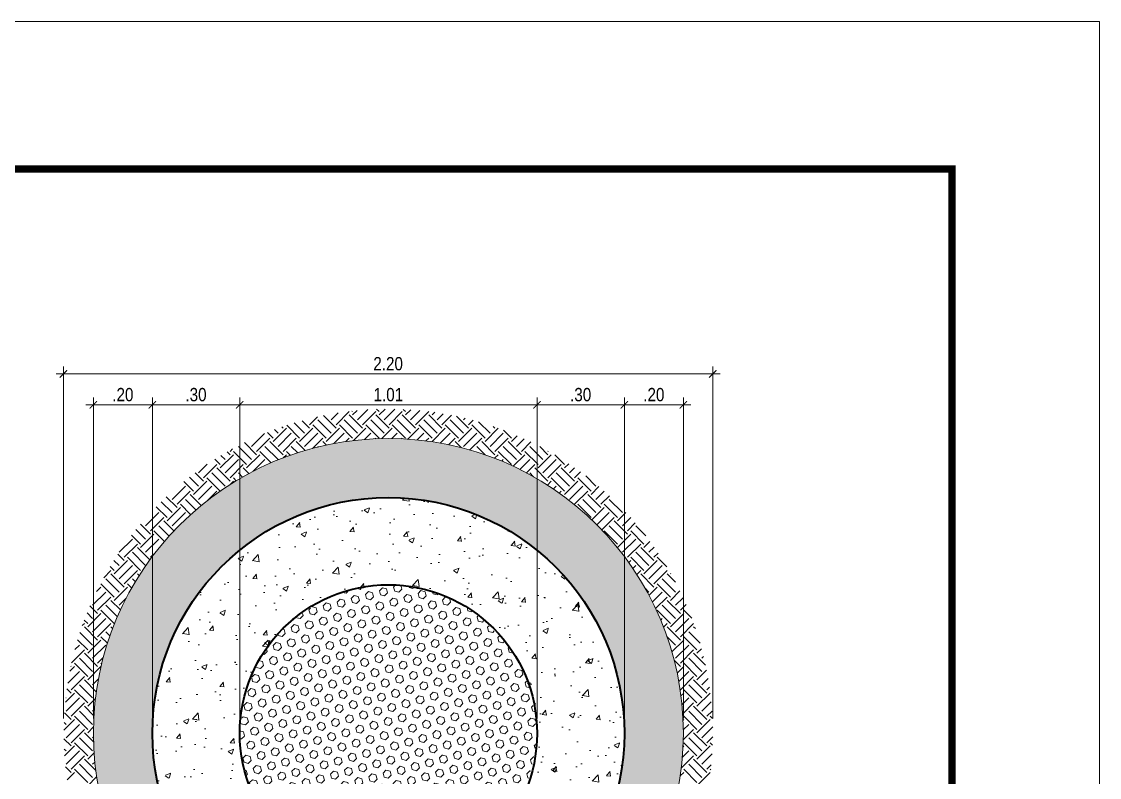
# Model space of a CAD drawing. Header units: metres. Extents: x 0 to 1843, y 1434 to 1492.
# Drawn here: x 1836.332 to 1839.986, y 1472.836 to 1475.399 of the extents above; entities that cross this region are included whole.
import ezdxf

# ---------------------------------------------------------------- set-up
doc = ezdxf.new("R2010")
doc.units = ezdxf.units.M
doc.header["$LTSCALE"] = 0.005
for name, color, linetype, lineweight in [('-Achurado', 251, 'Continuous', 5), ('-Acotado', 251, 'Continuous', 5), ('-Corte', 7, 'Continuous', 35), ('-Cuadro', 7, 'Continuous', 20), ('-Terreno', 26, 'Continuous', 5)]:
    doc.layers.add(name, color=color, linetype=linetype, lineweight=lineweight)
doc.styles.add('-Arial Narrow', font='ARIALN.TTF')
doc.dimstyles.new('Esc 1_25', dxfattribs={"dimscale": 0.025, "dimtxt": 1.8, "dimasz": 1, "dimexe": 1, "dimexo": 2, "dimgap": 0.45, "dimtad": 2, "dimtih": 1, "dimtoh": 1, "dimzin": 4, "dimdsep": 46, "dimtxsty": '-Arial Narrow', "dimblk": 'ARCHTICK', "dimcen": 1, "dimdle": 1, "dimclrd": 256, "dimclre": 256, "dimclrt": 7, "dimadec": 0, "dimazin": 0, "dimtfac": 1, "dimtix": 1, "dimtmove": 1, "dimatfit": 2, "dimldrblk": 'ARCHTICK', "dimfxl": 1, "dimtolj": 2, "dimlwd": 5, "dimlwe": 0, "dimarcsym": 0})

# ---------------------------------------------------------------- blocks, each defined once
blk = doc.blocks.new('Hoja A2 1 en 1000')
at = {"layer": '-Cuadro', "color": 0}
blk.add_lwpolyline([(594, 0), (594, 420.04), (0, 420.04), (0, 0)], close=True, dxfattribs=at)
at = {"layer": '-Cuadro', "color": 0, "const_width": 1}
blk.add_lwpolyline([(20, 20), (574, 20), (574, 400.04), (20, 400.04)], close=True, dxfattribs=at)
blk = doc.blocks.new('_ArchTick')
at = {"color": 0, "linetype": 'ByBlock', "const_width": 0.15}
blk.add_lwpolyline([(-0.5, -0.5), (0.5, 0.5)], dxfattribs=at)
blk = doc.blocks.new('*D504')
at = {"layer": '-Acotado', "lineweight": 0, "transparency": 16777216}
for p, q in [((1838.0794, 1473.0357), (1838.0794, 1474.1249)), ((1838.3754, 1473.0357), (1838.3754, 1474.1249))]:
    blk.add_line(p, q, dxfattribs=at)
at = {"layer": '-Acotado', "lineweight": 5, "transparency": 16777216}
blk.add_line((1838.0544, 1474.0999), (1838.4004, 1474.0999), dxfattribs=at)
at = {"layer": 'Defpoints', "color": 0, "transparency": 16777216}
for p in [(1838.3754, 1474.0999), (1838.0794, 1472.9857), (1838.3754, 1472.9857)]:
    blk.add_point(p, dxfattribs=at)
at = {"layer": '-Acotado', "lineweight": 5, "transparency": 16777216, "xscale": 0.025, "yscale": 0.025, "zscale": 0.025, "rotation": 180}
blk.add_blockref('_ArchTick', (1838.0794, 1474.0999), dxfattribs=at)
at = {"layer": '-Acotado', "lineweight": 5, "transparency": 16777216, "xscale": 0.025, "yscale": 0.025, "zscale": 0.025}
blk.add_blockref('_ArchTick', (1838.3754, 1474.0999), dxfattribs=at)
at = {"layer": '-Acotado', "color": 7, "transparency": 16777216, "insert": (1838.2274, 1474.1342), "char_height": 0.045, "attachment_point": 5, "style": '-Arial Narrow'}
blk.add_mtext('\\A2;.30', dxfattribs=at)
blk = doc.blocks.new('*D505')
at = {"layer": '-Acotado', "lineweight": 0, "transparency": 16777216}
for p, q in [((1836.7754, 1473.0357), (1836.7754, 1474.1249)), ((1837.0714, 1473.0357), (1837.0714, 1474.1249))]:
    blk.add_line(p, q, dxfattribs=at)
at = {"layer": '-Acotado', "lineweight": 5, "transparency": 16777216}
blk.add_line((1837.0964, 1474.0999), (1836.7504, 1474.0999), dxfattribs=at)
at = {"layer": 'Defpoints', "color": 0, "transparency": 16777216}
for p in [(1836.7754, 1474.0999), (1836.7754, 1472.9857), (1837.0714, 1472.9857)]:
    blk.add_point(p, dxfattribs=at)
at = {"layer": '-Acotado', "lineweight": 5, "transparency": 16777216, "xscale": 0.025, "yscale": 0.025, "zscale": 0.025, "rotation": 180}
blk.add_blockref('_ArchTick', (1836.7754, 1474.0999), dxfattribs=at)
at = {"layer": '-Acotado', "lineweight": 5, "transparency": 16777216, "xscale": 0.025, "yscale": 0.025, "zscale": 0.025}
blk.add_blockref('_ArchTick', (1837.0714, 1474.0999), dxfattribs=at)
at = {"layer": '-Acotado', "color": 7, "transparency": 16777216, "insert": (1836.9234, 1474.1342), "char_height": 0.045, "attachment_point": 5, "style": '-Arial Narrow'}
blk.add_mtext('\\A2;.30', dxfattribs=at)
blk = doc.blocks.new('*D506')
at = {"layer": '-Acotado', "lineweight": 0, "transparency": 16777216}
for p, q in [((1838.3754, 1473.0357), (1838.3754, 1474.1249)), ((1838.5754, 1473.0357), (1838.5754, 1474.1249))]:
    blk.add_line(p, q, dxfattribs=at)
at = {"layer": '-Acotado', "lineweight": 5, "transparency": 16777216}
blk.add_line((1838.3504, 1474.0999), (1838.6004, 1474.0999), dxfattribs=at)
at = {"layer": 'Defpoints', "color": 0, "transparency": 16777216}
for p in [(1838.5754, 1474.0999), (1838.3754, 1472.9857), (1838.5754, 1472.9857)]:
    blk.add_point(p, dxfattribs=at)
at = {"layer": '-Acotado', "lineweight": 5, "transparency": 16777216, "xscale": 0.025, "yscale": 0.025, "zscale": 0.025, "rotation": 180}
blk.add_blockref('_ArchTick', (1838.3754, 1474.0999), dxfattribs=at)
at = {"layer": '-Acotado', "lineweight": 5, "transparency": 16777216, "xscale": 0.025, "yscale": 0.025, "zscale": 0.025}
blk.add_blockref('_ArchTick', (1838.5754, 1474.0999), dxfattribs=at)
at = {"layer": '-Acotado', "color": 7, "transparency": 16777216, "insert": (1838.4754, 1474.1342), "char_height": 0.045, "attachment_point": 5, "style": '-Arial Narrow'}
blk.add_mtext('\\A2;.20', dxfattribs=at)
blk = doc.blocks.new('*D507')
at = {"layer": '-Acotado', "lineweight": 0, "transparency": 16777216}
for p, q in [((1836.5754, 1473.0357), (1836.5754, 1474.1249)), ((1836.7754, 1473.0357), (1836.7754, 1474.1249))]:
    blk.add_line(p, q, dxfattribs=at)
at = {"layer": '-Acotado', "lineweight": 5, "transparency": 16777216}
blk.add_line((1836.8004, 1474.0999), (1836.5504, 1474.0999), dxfattribs=at)
at = {"layer": 'Defpoints', "color": 0, "transparency": 16777216}
for p in [(1836.5754, 1474.0999), (1836.5754, 1472.9857), (1836.7754, 1472.9857)]:
    blk.add_point(p, dxfattribs=at)
at = {"layer": '-Acotado', "lineweight": 5, "transparency": 16777216, "xscale": 0.025, "yscale": 0.025, "zscale": 0.025, "rotation": 180}
blk.add_blockref('_ArchTick', (1836.5754, 1474.0999), dxfattribs=at)
at = {"layer": '-Acotado', "lineweight": 5, "transparency": 16777216, "xscale": 0.025, "yscale": 0.025, "zscale": 0.025}
blk.add_blockref('_ArchTick', (1836.7754, 1474.0999), dxfattribs=at)
at = {"layer": '-Acotado', "color": 7, "transparency": 16777216, "insert": (1836.6754, 1474.1342), "char_height": 0.045, "attachment_point": 5, "style": '-Arial Narrow'}
blk.add_mtext('\\A2;.20', dxfattribs=at)
blk = doc.blocks.new('*D492')
at = {"layer": '-Acotado', "lineweight": 0, "transparency": 16777216}
for p, q in [((1837.0714, 1473.0357), (1837.0714, 1474.1249)), ((1838.0794, 1473.0357), (1838.0794, 1474.1249))]:
    blk.add_line(p, q, dxfattribs=at)
at = {"layer": '-Acotado', "lineweight": 5, "transparency": 16777216}
blk.add_line((1837.0464, 1474.0999), (1838.1044, 1474.0999), dxfattribs=at)
at = {"layer": 'Defpoints', "color": 0, "transparency": 16777216}
for p in [(1838.0794, 1474.0999), (1837.0714, 1472.9857), (1838.0794, 1472.9857)]:
    blk.add_point(p, dxfattribs=at)
at = {"layer": '-Acotado', "lineweight": 5, "transparency": 16777216, "xscale": 0.025, "yscale": 0.025, "zscale": 0.025, "rotation": 180}
blk.add_blockref('_ArchTick', (1837.0714, 1474.0999), dxfattribs=at)
at = {"layer": '-Acotado', "lineweight": 5, "transparency": 16777216, "xscale": 0.025, "yscale": 0.025, "zscale": 0.025}
blk.add_blockref('_ArchTick', (1838.0794, 1474.0999), dxfattribs=at)
at = {"layer": '-Acotado', "color": 7, "transparency": 16777216, "insert": (1837.5754, 1474.1342), "char_height": 0.045, "attachment_point": 5, "style": '-Arial Narrow'}
blk.add_mtext('\\A2;1.01', dxfattribs=at)
blk = doc.blocks.new('*D493')
at = {"layer": '-Acotado', "lineweight": 0, "transparency": 16777216}
for p, q in [((1836.4742, 1473.0357), (1836.4742, 1474.2298)), ((1838.6751, 1473.0357), (1838.6751, 1474.2298))]:
    blk.add_line(p, q, dxfattribs=at)
at = {"layer": '-Acotado', "lineweight": 5, "transparency": 16777216}
blk.add_line((1836.4492, 1474.2048), (1838.7001, 1474.2048), dxfattribs=at)
at = {"layer": 'Defpoints', "color": 0, "transparency": 16777216}
for p in [(1838.6751, 1474.2048), (1836.4742, 1472.9857), (1838.6751, 1472.9857)]:
    blk.add_point(p, dxfattribs=at)
at = {"layer": '-Acotado', "lineweight": 5, "transparency": 16777216, "xscale": 0.025, "yscale": 0.025, "zscale": 0.025, "rotation": 180}
blk.add_blockref('_ArchTick', (1836.4742, 1474.2048), dxfattribs=at)
at = {"layer": '-Acotado', "lineweight": 5, "transparency": 16777216, "xscale": 0.025, "yscale": 0.025, "zscale": 0.025}
blk.add_blockref('_ArchTick', (1838.6751, 1474.2048), dxfattribs=at)
at = {"layer": '-Acotado', "color": 7, "transparency": 16777216, "insert": (1837.5746, 1474.239), "char_height": 0.045, "attachment_point": 5, "style": '-Arial Narrow'}
blk.add_mtext('\\A2;2.20', dxfattribs=at)

msp = doc.modelspace()

# ---------------------------------------------------------------- hatches: boundary and pattern name
at = {"layer": '-Achurado', "ltscale": 0.009}
h = msp.add_hatch(dxfattribs=at)
h.set_pattern_fill('HEX', color=256, scale=0.0025, angle=45)
h.set_pattern_definition([(45, (216.821024, 0.290418), (-0.00972141242, 0.00972141242), [0.0079375, -0.015875]), (165, (216.821024, 0.290418), (-0.00355828391, -0.013279696325), [0.0079375, -0.015875]), (105, (216.826637, 0.296031), (-0.013279696325, -0.00355828391), [0.0079375, -0.015875])])
edge = h.paths.add_edge_path(flags=17)
edge.add_arc((1837.57543, 1472.98572), 0.8, 0, 360)
edge = h.paths.add_edge_path()
edge.add_arc((1837.57543, 1472.98572), 1, 0, 360)
at = {"layer": '-Achurado'}
h = msp.add_hatch(dxfattribs=at)
h.set_pattern_fill('AR-CONC', color=256, scale=0.001)
h.set_pattern_definition([(50, (216.82102, 0.01263), (0.182184669, -0.015939086), [0.01905, -0.20955]), (355, (216.82102, 0.01263), (-0.035243421, 0.191056845), [0.01524, -0.167640584]), (100.451445, (216.8362, 0.0113), (0.146941247, 0.175117752), [0.016190009, -0.178090245]), (46.1842, (216.82102, 0.06343), (0.27107904, -0.042042328), [0.028575, -0.314325]), (96.635558, (216.84361, 0.05993), (0.237404134, 0.247426125), [0.024285023, -0.267135608]), (351.184151, (216.82102, 0.06343), (0.237404134, 0.247426125), [0.022859967, -0.251459732]), (21, (216.84642, 0.05073), (0.151614391, -0.102265198), [0.01905, -0.20955]), (326, (216.84642, 0.05073), (0.061802028, 0.184187966), [0.01524, -0.16764]), (71.451445, (216.85906, 0.04221), (0.213416419, 0.081922769), [0.016190009, -0.178089938]), (37.5, (216.821024, 0.012634), (0.0030886033, 0.0845550389), [0, -0.165608, 0, -0.17018, 0, -0.168275]), (7.5, (216.82102, 0.01263), (0.0668196625, 0.100180575), [0, -0.097028, 0, -0.161798, 0, -0.064135]), (327.5, (216.76438, 0.012634), (0.1355905952, -0.005728744), [0, -0.0635, 0, -0.19812, 0, -0.26289]), (317.5, (216.73898, 0.01263), (0.1481291814, 0.025426491), [0, -0.08255, 0, -0.131572, 0, -0.18669])])
edge = h.paths.add_edge_path()
edge.add_arc((1837.57543, 1472.98572), 0.8, 0, 360)
edge = h.paths.add_edge_path(flags=17)
edge.add_arc((1837.57543, 1472.98572), 0.5, 0, 360)
at = {"layer": '-Achurado', "ltscale": 0.009}
h = msp.add_hatch(dxfattribs=at)
h.set_pattern_fill('HEX', color=256, scale=0.0045, angle=45)
h.set_pattern_definition([(45, (216.821024, 0.012634), (-0.01749854235, 0.01749854235), [0.0142875, -0.028575]), (165, (216.821024, 0.012634), (-0.00640491103, -0.02390345339), [0.0142875, -0.028575]), (105, (216.831127, 0.022737), (-0.02390345339, -0.00640491103), [0.0142875, -0.028575])])
edge = h.paths.add_edge_path()
edge.add_arc((1837.57543, 1472.98572), 0.5, 0, 360)

# ---------------------------------------------------------------- linework, layer by layer
at = {"layer": '-Corte'}
for radius in [0.8, 0.504]:
    msp.add_circle((1837.57543, 1472.98572), radius, dxfattribs=at)
at = {"layer": '-Terreno', "linetype": 'Continuous'}
for p, q in [((1837.45417, 1474.06555), (1837.4692, 1474.08058)), ((1837.47101, 1474.04871), (1837.50581, 1474.08351)), ((1837.54397, 1474.07677), (1837.53575, 1474.085)), ((1837.54397, 1474.06555), (1837.56408, 1474.08566)), ((1837.56081, 1474.04871), (1837.59759, 1474.08549)), ((1837.63378, 1474.07677), (1837.626, 1474.08455)), ((1837.63378, 1474.06555), (1837.65132, 1474.0831)), ((1837.65061, 1474.04871), (1837.6824, 1474.0805)), ((1837.30824, 1474.02065), (1837.28281, 1474.04608)), ((1837.30824, 1474.03187), (1837.33563, 1474.05926)), ((1837.38121, 1474.00381), (1837.3363, 1474.04871)), ((1837.39804, 1474.02065), (1837.35524, 1474.06345)), ((1837.38121, 1474.04871), (1837.40492, 1474.07242)), ((1837.39804, 1474.03187), (1837.44295, 1474.07677)), ((1837.47101, 1474.00381), (1837.42611, 1474.04871)), ((1837.48785, 1474.02065), (1837.44295, 1474.06555)), ((1837.45417, 1474.07677), (1837.45216, 1474.07879)), ((1837.48785, 1474.03187), (1837.53275, 1474.07677)), ((1837.56081, 1474.00381), (1837.51591, 1474.04871)), ((1837.57765, 1474.02065), (1837.53275, 1474.06555)), ((1837.57765, 1474.03187), (1837.62255, 1474.07677)), ((1837.65061, 1474.00381), (1837.60571, 1474.04871)), ((1837.66745, 1474.02065), (1837.62255, 1474.06555)), ((1837.66745, 1474.03187), (1837.71235, 1474.07677)), ((1837.74042, 1474.00381), (1837.69551, 1474.04871)), ((1837.75725, 1474.02065), (1837.71235, 1474.06555)), ((1837.72358, 1474.06555), (1837.73248, 1474.07445)), ((1837.74042, 1474.04871), (1837.76156, 1474.06985)), ((1837.75725, 1474.03187), (1837.78997, 1474.06459)), ((1837.83022, 1474.00381), (1837.78532, 1474.04871)), ((1837.84706, 1474.02065), (1837.80654, 1474.06116)), ((1837.83022, 1474.04871), (1837.83593, 1474.05443)), ((1837.84706, 1474.03187), (1837.86272, 1474.04754)), ((1837.18476, 1473.97575), (1837.22966, 1474.02065)), ((1837.2016, 1474.00381), (1837.18958, 1474.01583)), ((1837.21844, 1474.02065), (1837.21433, 1474.02476)), ((1837.27457, 1473.98697), (1837.2311, 1474.03044)), ((1837.2914, 1474.00381), (1837.25669, 1474.03853)), ((1837.27457, 1473.97575), (1837.31947, 1474.02065)), ((1837.36437, 1473.98697), (1837.31947, 1474.03187)), ((1837.36437, 1473.97575), (1837.40927, 1474.02065)), ((1837.45417, 1473.98697), (1837.40927, 1474.03187)), ((1837.45712, 1473.97869), (1837.49907, 1474.02065)), ((1837.54397, 1473.98697), (1837.49907, 1474.03187)), ((1837.55371, 1473.98548), (1837.58887, 1474.02065)), ((1837.63378, 1473.98697), (1837.58887, 1474.03187)), ((1837.64156, 1473.98353), (1837.67868, 1474.02065)), ((1837.72358, 1473.98697), (1837.67868, 1474.03187)), ((1837.72358, 1473.97575), (1837.76848, 1474.02065)), ((1837.81338, 1473.98697), (1837.76848, 1474.03187)), ((1837.81338, 1473.97575), (1837.85828, 1474.02065)), ((1837.90318, 1473.98697), (1837.85828, 1474.03187)), ((1837.92002, 1474.00381), (1837.88158, 1474.04226)), ((1837.90318, 1473.97575), (1837.94808, 1474.02065)), ((1837.93686, 1474.02065), (1837.93076, 1474.02674)), ((1837.99299, 1473.98697), (1837.96586, 1474.01409)), ((1837.12864, 1473.93085), (1837.08777, 1473.97171)), ((1837.1118, 1473.95891), (1837.15515, 1474.00226)), ((1837.12864, 1473.94207), (1837.17354, 1473.98697)), ((1837.18476, 1473.98697), (1837.16532, 1474.00641)), ((1837.21844, 1473.93085), (1837.17354, 1473.97575)), ((1837.2016, 1473.95891), (1837.2465, 1474.00381)), ((1837.21844, 1473.94207), (1837.26334, 1473.98697)), ((1837.29384, 1473.94525), (1837.26334, 1473.97575)), ((1837.2914, 1473.95891), (1837.3363, 1474.00381)), ((1837.31825, 1473.95208), (1837.35314, 1473.98697)), ((1837.36546, 1473.96343), (1837.35314, 1473.97575)), ((1837.39083, 1473.96853), (1837.42611, 1474.00381)), ((1837.43124, 1473.97527), (1837.44295, 1473.98697)), ((1837.49454, 1473.98244), (1837.51591, 1474.00381)), ((1837.53048, 1473.98471), (1837.53275, 1473.98697)), ((1837.58755, 1473.98564), (1837.60571, 1474.00381)), ((1837.62029, 1473.98471), (1837.62255, 1473.98697)), ((1837.67268, 1473.98098), (1837.69551, 1474.00381)), ((1837.70294, 1473.97755), (1837.71235, 1473.98697)), ((1837.75159, 1473.97008), (1837.78532, 1474.00381)), ((1837.77979, 1473.96461), (1837.80216, 1473.98697)), ((1837.82342, 1473.95448), (1837.80216, 1473.97575)), ((1837.83022, 1473.95891), (1837.87512, 1474.00381)), ((1837.85176, 1473.94678), (1837.89196, 1473.98697)), ((1837.93686, 1473.93085), (1837.89196, 1473.97575)), ((1837.92002, 1473.95891), (1837.96492, 1474.00381)), ((1837.93686, 1473.94207), (1837.98176, 1473.98697)), ((1838.02666, 1473.93085), (1837.98176, 1473.97575)), ((1837.99299, 1473.97575), (1838.01243, 1473.99519)), ((1838.00982, 1473.95891), (1838.0357, 1473.98479)), ((1838.02666, 1473.94207), (1838.05854, 1473.97395)), ((1837.03883, 1473.93085), (1837.02918, 1473.9405)), ((1837.03883, 1473.94207), (1837.04753, 1473.95077)), ((1837.09496, 1473.89717), (1837.05006, 1473.94207)), ((1837.1118, 1473.91401), (1837.0669, 1473.95891)), ((1837.17841, 1473.90353), (1837.13986, 1473.94207)), ((1837.2016, 1473.91401), (1837.1567, 1473.95891)), ((1837.24292, 1473.92882), (1837.22966, 1473.94207)), ((1837.26809, 1473.93732), (1837.2465, 1473.95891)), ((1837.33807, 1473.95714), (1837.3363, 1473.95891)), ((1837.90374, 1473.93028), (1837.87512, 1473.95891)), ((1837.99299, 1473.89717), (1837.94808, 1473.94207)), ((1838.00982, 1473.91401), (1837.96492, 1473.95891)), ((1838.08279, 1473.89717), (1838.03789, 1473.94207)), ((1838.09963, 1473.91401), (1838.05472, 1473.95891)), ((1838.11646, 1473.93085), (1838.08867, 1473.95864)), ((1838.11646, 1473.94207), (1838.11735, 1473.94296)), ((1836.93219, 1473.86911), (1836.96163, 1473.89854)), ((1836.94903, 1473.85227), (1836.99393, 1473.89717)), ((1837.00516, 1473.89717), (1836.98714, 1473.91519)), ((1837.00516, 1473.88594), (1837.05006, 1473.93085)), ((1837.022, 1473.91401), (1837.00796, 1473.92804)), ((1837.022, 1473.86911), (1837.0669, 1473.91401)), ((1837.03883, 1473.85227), (1837.08373, 1473.89717)), ((1837.09496, 1473.88594), (1837.13986, 1473.93085)), ((1837.11729, 1473.8746), (1837.1567, 1473.91401)), ((1837.21877, 1473.91995), (1837.22966, 1473.93085)), ((1837.93577, 1473.91854), (1837.94808, 1473.93085)), ((1837.95981, 1473.90889), (1837.96492, 1473.91401)), ((1837.99874, 1473.8917), (1838.03789, 1473.93085)), ((1838.02145, 1473.88074), (1838.05472, 1473.91401)), ((1838.0437, 1473.8693), (1838.07156, 1473.89717)), ((1838.08279, 1473.88594), (1838.12769, 1473.93085)), ((1838.09963, 1473.86911), (1838.14453, 1473.91401)), ((1838.11646, 1473.85227), (1838.16137, 1473.89717)), ((1838.17259, 1473.89717), (1838.13995, 1473.92981)), ((1838.17259, 1473.88594), (1838.18681, 1473.90016)), ((1836.94903, 1473.84104), (1836.92054, 1473.86953)), ((1837.022, 1473.82421), (1836.97709, 1473.86911)), ((1837.03883, 1473.84104), (1836.99393, 1473.88594)), ((1837.08104, 1473.85496), (1837.0669, 1473.86911)), ((1837.10274, 1473.86694), (1837.08373, 1473.88594)), ((1838.06764, 1473.85619), (1838.05472, 1473.86911)), ((1838.11646, 1473.84104), (1838.07156, 1473.88594)), ((1838.18943, 1473.82421), (1838.14453, 1473.86911)), ((1838.20627, 1473.84104), (1838.16137, 1473.88594)), ((1838.18943, 1473.86911), (1838.2068, 1473.88648)), ((1838.20627, 1473.85227), (1838.22641, 1473.87241)), ((1836.84239, 1473.7793), (1836.88729, 1473.82421)), ((1836.91535, 1473.80737), (1836.88261, 1473.84012)), ((1836.93219, 1473.82421), (1836.90139, 1473.85501)), ((1836.91535, 1473.79614), (1836.96026, 1473.84104)), ((1836.93219, 1473.7793), (1836.97709, 1473.82421)), ((1837.00516, 1473.80737), (1836.96026, 1473.85227)), ((1837.03812, 1473.8291), (1837.05006, 1473.84104)), ((1837.0598, 1473.84253), (1837.05006, 1473.85227)), ((1838.11458, 1473.82793), (1838.12769, 1473.84104)), ((1838.17259, 1473.80737), (1838.12769, 1473.85227)), ((1838.13489, 1473.81457), (1838.14453, 1473.82421)), ((1838.17259, 1473.79614), (1838.21749, 1473.84104)), ((1838.18943, 1473.7793), (1838.23433, 1473.82421)), ((1838.26239, 1473.80737), (1838.21749, 1473.85227)), ((1838.27923, 1473.82421), (1838.24492, 1473.85852)), ((1836.85923, 1473.75124), (1836.82266, 1473.78781)), ((1836.85923, 1473.76247), (1836.90413, 1473.80737)), ((1836.94131, 1473.75896), (1836.90413, 1473.79614)), ((1836.96215, 1473.77558), (1836.99393, 1473.80737)), ((1838.15479, 1473.80079), (1838.16137, 1473.80737)), ((1838.16161, 1473.79589), (1838.16137, 1473.79614)), ((1838.20627, 1473.76247), (1838.25117, 1473.80737)), ((1838.29607, 1473.75124), (1838.25117, 1473.79614)), ((1838.26239, 1473.79614), (1838.28906, 1473.82281)), ((1838.27923, 1473.7793), (1838.30706, 1473.80713)), ((1838.29607, 1473.76247), (1838.32469, 1473.79108)), ((1836.82555, 1473.71756), (1836.78865, 1473.75447)), ((1836.84239, 1473.7344), (1836.80547, 1473.77132)), ((1836.82555, 1473.70634), (1836.87045, 1473.75124)), ((1836.90512, 1473.7278), (1836.87045, 1473.76247)), ((1836.92302, 1473.74358), (1836.88729, 1473.7793)), ((1838.26239, 1473.71756), (1838.21749, 1473.76247)), ((1838.27923, 1473.7344), (1838.23433, 1473.7793)), ((1838.26551, 1473.70945), (1838.30729, 1473.75124)), ((1838.3522, 1473.71756), (1838.30729, 1473.76247)), ((1838.36903, 1473.7344), (1838.32413, 1473.7793)), ((1836.75259, 1473.6895), (1836.79749, 1473.7344)), ((1836.76943, 1473.67266), (1836.81433, 1473.71756)), ((1836.84239, 1473.6895), (1836.88729, 1473.7344)), ((1838.28254, 1473.69281), (1838.32413, 1473.7344)), ((1838.29918, 1473.67578), (1838.34097, 1473.71756)), ((1838.3522, 1473.70634), (1838.38081, 1473.73495)), ((1838.36903, 1473.6895), (1838.39686, 1473.71733)), ((1836.76943, 1473.66144), (1836.7352, 1473.69566)), ((1836.83222, 1473.65477), (1836.79749, 1473.6895)), ((1836.84837, 1473.67229), (1836.81433, 1473.70634)), ((1838.36903, 1473.6446), (1838.32413, 1473.6895)), ((1838.38587, 1473.66144), (1838.34097, 1473.70634)), ((1838.38587, 1473.67266), (1838.41254, 1473.69933)), ((1838.44823, 1473.65521), (1838.41394, 1473.6895)), ((1836.66279, 1473.5997), (1836.70769, 1473.6446)), ((1836.73575, 1473.62776), (1836.7051, 1473.65842)), ((1836.75259, 1473.6446), (1836.71996, 1473.67722)), ((1836.73575, 1473.61654), (1836.78065, 1473.66144)), ((1836.75259, 1473.5997), (1836.79749, 1473.6446)), ((1836.81646, 1473.63685), (1836.78065, 1473.67266)), ((1838.3522, 1473.62776), (1838.30729, 1473.67266)), ((1838.3522, 1473.61654), (1838.3971, 1473.66144)), ((1838.36903, 1473.5997), (1838.41394, 1473.6446)), ((1838.442, 1473.62776), (1838.3971, 1473.67266)), ((1836.67962, 1473.58286), (1836.72452, 1473.62776)), ((1836.76689, 1473.57417), (1836.72452, 1473.61654)), ((1838.38587, 1473.58286), (1838.43077, 1473.62776)), ((1838.47567, 1473.57164), (1838.43077, 1473.61654)), ((1838.442, 1473.61654), (1838.46214, 1473.63668)), ((1838.45884, 1473.5997), (1838.4762, 1473.61707)), ((1836.66279, 1473.5548), (1836.64504, 1473.57255)), ((1836.64595, 1473.52673), (1836.69085, 1473.57164)), ((1836.67962, 1473.57164), (1836.65826, 1473.593)), ((1836.73575, 1473.53796), (1836.69085, 1473.58286)), ((1836.75259, 1473.5548), (1836.70769, 1473.5997)), ((1836.76943, 1473.58286), (1836.78556, 1473.599)), ((1838.38587, 1473.57164), (1838.38561, 1473.5719)), ((1838.39052, 1473.56505), (1838.3971, 1473.57164)), ((1838.442, 1473.53796), (1838.3971, 1473.58286)), ((1838.45884, 1473.5548), (1838.41394, 1473.5997)), ((1838.442, 1473.52673), (1838.4869, 1473.57164)), ((1838.47567, 1473.58286), (1838.48989, 1473.59708)), ((1838.51952, 1473.55024), (1838.4869, 1473.58286)), ((1836.61038, 1473.51361), (1836.63472, 1473.53796)), ((1836.64595, 1473.53796), (1836.63221, 1473.5517)), ((1836.66279, 1473.5099), (1836.70769, 1473.5548)), ((1836.67962, 1473.49306), (1836.72452, 1473.53796)), ((1838.4043, 1473.54516), (1838.41394, 1473.5548)), ((1838.41765, 1473.52484), (1838.43077, 1473.53796)), ((1838.45884, 1473.5099), (1838.50374, 1473.5548)), ((1838.47567, 1473.49306), (1838.52058, 1473.53796)), ((1836.66279, 1473.46499), (1836.61788, 1473.5099)), ((1836.67962, 1473.48183), (1836.63472, 1473.52673)), ((1836.71772, 1473.49986), (1836.70769, 1473.5099)), ((1836.73056, 1473.5207), (1836.72452, 1473.52673)), ((1838.47567, 1473.48183), (1838.43077, 1473.52673)), ((1838.54864, 1473.46499), (1838.50374, 1473.5099)), ((1838.54835, 1473.49895), (1838.52058, 1473.52673)), ((1838.5318, 1473.52673), (1838.53269, 1473.52762)), ((1836.57298, 1473.42009), (1836.61788, 1473.46499)), ((1836.58639, 1473.46718), (1836.60105, 1473.48183)), ((1836.64595, 1473.44816), (1836.60105, 1473.49306)), ((1836.64595, 1473.43693), (1836.69085, 1473.48183)), ((1836.70532, 1473.47858), (1836.69085, 1473.49306)), ((1838.45884, 1473.46499), (1838.4459, 1473.47793)), ((1838.45903, 1473.45396), (1838.4869, 1473.48183)), ((1838.47046, 1473.43172), (1838.50374, 1473.46499)), ((1838.5318, 1473.44816), (1838.4869, 1473.49306)), ((1838.5318, 1473.43693), (1838.56367, 1473.4688)), ((1836.58982, 1473.40326), (1836.63472, 1473.44816)), ((1836.66728, 1473.40437), (1836.63472, 1473.43693)), ((1836.66279, 1473.42009), (1836.68655, 1473.44386)), ((1838.48142, 1473.409), (1838.52058, 1473.44816)), ((1838.56548, 1473.39203), (1838.52058, 1473.43693)), ((1838.54864, 1473.42009), (1838.57451, 1473.44597)), ((1838.56548, 1473.40326), (1838.58491, 1473.42269)), ((1836.57298, 1473.37519), (1836.55405, 1473.39412)), ((1836.55614, 1473.34713), (1836.60105, 1473.39203)), ((1836.58982, 1473.39203), (1836.56391, 1473.41795)), ((1836.64595, 1473.35835), (1836.60105, 1473.40326)), ((1836.6569, 1473.38108), (1836.61788, 1473.42009)), ((1838.5318, 1473.35835), (1838.4869, 1473.40326)), ((1838.54864, 1473.37519), (1838.50374, 1473.42009)), ((1838.5318, 1473.34713), (1838.5767, 1473.39203)), ((1838.60381, 1473.37615), (1838.5767, 1473.40326)), ((1836.538, 1473.35144), (1836.54492, 1473.35835)), ((1836.55614, 1473.35835), (1836.54467, 1473.36983)), ((1836.57298, 1473.33029), (1836.61788, 1473.37519)), ((1836.58982, 1473.31345), (1836.63472, 1473.35835)), ((1838.49861, 1473.37007), (1838.50374, 1473.37519)), ((1838.50826, 1473.34604), (1838.52058, 1473.35835)), ((1838.54864, 1473.33029), (1838.59354, 1473.37519)), ((1838.56548, 1473.31345), (1838.61038, 1473.35835)), ((1836.57298, 1473.28539), (1836.53012, 1473.32825)), ((1836.58982, 1473.30223), (1836.54492, 1473.34713)), ((1836.62325, 1473.29125), (1836.60105, 1473.31345)), ((1836.63171, 1473.31647), (1836.61788, 1473.33029)), ((1836.64072, 1473.34113), (1836.63472, 1473.34713)), ((1838.54864, 1473.28539), (1838.52, 1473.31403)), ((1838.56548, 1473.30223), (1838.52058, 1473.34713)), ((1838.6216, 1473.26855), (1838.5767, 1473.31345)), ((1838.63197, 1473.29186), (1838.59354, 1473.33029)), ((1838.61645, 1473.34105), (1838.61038, 1473.34713)), ((1836.51284, 1473.27014), (1836.52808, 1473.28539)), ((1836.55614, 1473.26855), (1836.52207, 1473.30263)), ((1836.55614, 1473.25733), (1836.60105, 1473.30223)), ((1836.57298, 1473.24049), (1836.61788, 1473.28539)), ((1838.5365, 1473.26202), (1838.5767, 1473.30223)), ((1838.54864, 1473.24049), (1838.59354, 1473.28539)), ((1836.50188, 1473.22552), (1836.54492, 1473.26855)), ((1836.57298, 1473.19559), (1836.52808, 1473.24049)), ((1836.58982, 1473.21243), (1836.54492, 1473.25733)), ((1836.58982, 1473.22365), (1836.60906, 1473.24289)), ((1838.56548, 1473.22365), (1838.61038, 1473.26855)), ((1838.63844, 1473.19559), (1838.59354, 1473.24049)), ((1838.65088, 1473.21683), (1838.61038, 1473.25733)), ((1838.6216, 1473.25733), (1838.63726, 1473.27298)), ((1838.63844, 1473.24049), (1838.64414, 1473.24619)), ((1836.49593, 1473.19711), (1836.51124, 1473.21243)), ((1836.50002, 1473.21243), (1836.49921, 1473.21323)), ((1836.55614, 1473.17875), (1836.51124, 1473.22365)), ((1836.55614, 1473.16752), (1836.60105, 1473.21243)), ((1836.60354, 1473.22116), (1836.60105, 1473.22365)), ((1838.56548, 1473.21243), (1838.54419, 1473.23371)), ((1838.55433, 1473.19005), (1838.5767, 1473.21243)), ((1838.6216, 1473.17875), (1838.5767, 1473.22365)), ((1836.48872, 1473.15623), (1836.52808, 1473.19559)), ((1836.50002, 1473.13385), (1836.54492, 1473.17875)), ((1836.58546, 1473.12699), (1836.54492, 1473.16752)), ((1836.57298, 1473.15069), (1836.59261, 1473.17032)), ((1838.5598, 1473.16184), (1838.59354, 1473.19559)), ((1838.56548, 1473.13385), (1838.61038, 1473.17875)), ((1838.65528, 1473.12262), (1838.61038, 1473.16752)), ((1838.6216, 1473.16752), (1838.65431, 1473.20023)), ((1838.63844, 1473.15069), (1838.65957, 1473.17182)), ((1836.50002, 1473.12262), (1836.48585, 1473.13679)), ((1836.55614, 1473.08895), (1836.51124, 1473.13385)), ((1836.57298, 1473.10578), (1836.52808, 1473.15069)), ((1838.6216, 1473.08895), (1838.5767, 1473.13385)), ((1838.63844, 1473.10578), (1838.59354, 1473.15069)), ((1838.65528, 1473.13385), (1838.66416, 1473.14273)), ((1836.48057, 1473.09195), (1836.51124, 1473.12262)), ((1836.48318, 1473.10578), (1836.48212, 1473.10685)), ((1836.48318, 1473.06088), (1836.52808, 1473.10578)), ((1836.55614, 1473.07772), (1836.58245, 1473.10403)), ((1838.56727, 1473.11319), (1838.5767, 1473.12262)), ((1838.57069, 1473.08294), (1838.59354, 1473.10578)), ((1838.6216, 1473.07772), (1838.6665, 1473.12262)), ((1836.50002, 1473.04405), (1836.54492, 1473.08895)), ((1836.57298, 1473.01598), (1836.52808, 1473.06088)), ((1836.57721, 1473.04543), (1836.54492, 1473.07772)), ((1836.57298, 1473.06088), (1836.5787, 1473.06661)), ((1838.57324, 1473.05181), (1838.61038, 1473.08895)), ((1838.63844, 1473.01598), (1838.59354, 1473.06088)), ((1838.65528, 1473.03282), (1838.61038, 1473.07772)), ((1838.63844, 1473.06088), (1838.67022, 1473.09266)), ((1838.65528, 1473.04405), (1838.67281, 1473.06158)), ((1836.47549, 1472.99706), (1836.51124, 1473.03282)), ((1836.48318, 1473.01598), (1836.47606, 1473.0231)), ((1836.50002, 1473.03282), (1836.47763, 1473.05521)), ((1836.55614, 1472.99914), (1836.51124, 1473.04405)), ((1838.57442, 1473.03054), (1838.5767, 1473.03282)), ((1838.6216, 1472.99914), (1838.5767, 1473.04405)), ((1838.6216, 1472.98792), (1838.6665, 1473.03282)), ((1838.67427, 1473.03629), (1838.6665, 1473.04405)), ((1836.48318, 1472.97108), (1836.52808, 1473.01598)), ((1836.50002, 1472.95424), (1836.54492, 1472.99914)), ((1836.57584, 1472.957), (1836.54492, 1472.98792)), ((1836.55614, 1472.98792), (1836.57566, 1473.00744)), ((1838.57519, 1472.96396), (1838.61038, 1472.99914)), ((1838.57536, 1472.9978), (1838.59354, 1473.01598)), ((1838.65528, 1472.94302), (1838.61038, 1472.98792)), ((1838.63844, 1472.97108), (1838.67521, 1473.00784)), ((1836.50002, 1472.94302), (1836.47558, 1472.96746)), ((1836.55614, 1472.90934), (1836.51124, 1472.95424)), ((1836.57298, 1472.92618), (1836.52808, 1472.97108)), ((1836.57298, 1472.97108), (1836.5755, 1472.9736)), ((1838.6216, 1472.90934), (1838.5767, 1472.95424)), ((1838.63844, 1472.92618), (1838.59354, 1472.97108)), ((1838.65528, 1472.95424), (1838.67537, 1472.97433)), ((1838.67471, 1472.94604), (1838.6665, 1472.95424)), ((1836.48318, 1472.92618), (1836.47671, 1472.93265)), ((1836.47805, 1472.90982), (1836.51124, 1472.94302)), ((1836.48318, 1472.88128), (1836.52808, 1472.92618)), ((1836.55614, 1472.89812), (1836.57762, 1472.91959)), ((1838.57215, 1472.90479), (1838.59354, 1472.92618)), ((1838.57442, 1472.94073), (1838.5767, 1472.94302)), ((1838.6216, 1472.89812), (1838.6665, 1472.94302)), ((1838.63844, 1472.88128), (1838.67322, 1472.91606)), ((1836.50002, 1472.86444), (1836.54492, 1472.90934)), ((1836.57298, 1472.83638), (1836.52808, 1472.88128)), ((1836.58341, 1472.85963), (1836.54492, 1472.89812)), ((1836.57298, 1472.88128), (1836.58017, 1472.88846)), ((1838.5684, 1472.86736), (1838.61038, 1472.90934)), ((1838.63844, 1472.83638), (1838.59354, 1472.88128)), ((1838.65528, 1472.85321), (1838.61038, 1472.89812)), ((1838.65528, 1472.86444), (1838.67028, 1472.87944)), ((1836.50002, 1472.85321), (1836.48133, 1472.8719)), ((1836.4867, 1472.82867), (1836.51124, 1472.85321)), ((1836.55614, 1472.81954), (1836.51124, 1472.86444)), ((1836.55614, 1472.80831), (1836.58632, 1472.83849)), ((1838.56497, 1472.84148), (1838.5767, 1472.85321)), ((1838.6216, 1472.81954), (1838.5767, 1472.86444)), ((1838.6216, 1472.80831), (1838.6665, 1472.85321)), ((1838.6685, 1472.86245), (1838.6665, 1472.86444))]:
    msp.add_line(p, q, dxfattribs=at)
at = {"layer": '-Terreno'}
msp.add_circle((1837.57543, 1472.98572), 1, dxfattribs=at)

# ---------------------------------------------------------------- block references
at = {"xscale": 0.025, "yscale": 0.025, "zscale": 0.025}
msp.add_blockref('Hoja A2 1 en 1000', (1825.13597, 1464.89837), dxfattribs=at)

# ---------------------------------------------------------------- dimensions: what is measured, and where the dimension line sits
at = {"layer": '-Acotado'}
for base, p1, p2, picture, middle in [((1838.67509, 1474.2048), (1836.47419, 1472.98572), (1838.67509, 1472.98572), '*D493', (1837.57464, 1474.23903)), ((1836.57543, 1474.09995), (1836.77543, 1472.98572), (1836.57543, 1472.98572), '*D507', (1836.67543, 1474.13417)), ((1836.77543, 1474.09995), (1837.07143, 1472.98572), (1836.77543, 1472.98572), '*D505', (1836.92343, 1474.13417)), ((1838.07943, 1474.09995), (1837.07143, 1472.98572), (1838.07943, 1472.98572), '*D492', (1837.57543, 1474.13417)), ((1838.37543, 1474.09995), (1838.07943, 1472.98572), (1838.37543, 1472.98572), '*D504', (1838.22743, 1474.13417)), ((1838.57543, 1474.09995), (1838.37543, 1472.98572), (1838.57543, 1472.98572), '*D506', (1838.47543, 1474.13417))]:
    dim = msp.add_linear_dim(base=base, p1=p1, p2=p2, dimstyle='Esc 1_25', dxfattribs=at)
    dim.commit()
    dim.dimension.update_dxf_attribs({"geometry": picture, "text_midpoint": middle})

doc.saveas('drawing.dxf')
